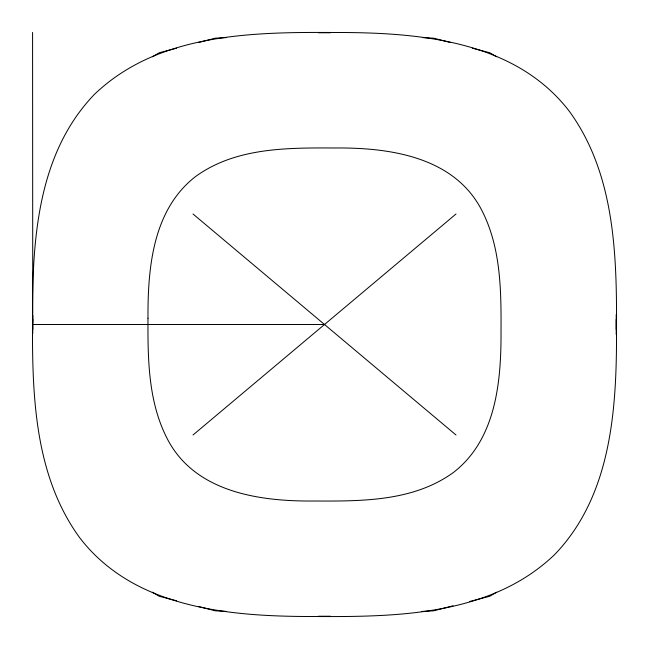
<?xml version="1.0" encoding="UTF-8"?>
<svg xmlns="http://www.w3.org/2000/svg" width="649" height="649" viewBox="0 0 649 649"><rect width="100%" height="100%" fill="white"/><g stroke="black" fill="none" stroke-linecap="round" stroke-linejoin="round"><path stroke-width="0.97" d="M32.499 324.5C32.126 244.657 35.849 155.322 94.397 94.389C158.234 33.294 251.788 32.004 334.916 32.491C417.988 32.385 514.56 40.011 569.303 111.247C614.96 174.078 616.834 254.765 616.518 329.457C616.761 407.702 611.983 495.041 554.652 554.579C490.798 615.674 397.237 616.98 314.092 616.509C231.02 616.615 134.457 608.989 79.713 537.753C35.062 476.398 32.239 397.586 32.499 324.5L324.508 324.5M32.58 32.45L32.766 333.513M32.775 329.538L32.766 315.487M616.217 334.511L616.217 314.489M32.507 324.5L32.775 319.462M616.234 329.538L616.234 319.462M193.021 434.992L455.996 214.008M152.369 56.788L159.305 52.715L176.666 48.204M496.639 592.212L489.711 596.285L469.446 601.55M198.862 42.445L215.257 38.186L226.387 37.601M453.043 605.809L433.751 610.814L421.615 611.455M318.432 32.766L330.576 32.766M330.576 616.234L318.432 616.234M422.621 37.601L433.751 38.186L450.155 42.445M226.387 611.399L215.257 610.814L198.862 606.555M472.342 48.204L489.711 52.715L496.639 56.788M176.666 600.796L159.305 596.285L152.369 592.212M193.021 214.008L455.996 434.992M147.98 318.205C147.785 360.211 148.191 404.376 169.056 442.115C197.742 492.972 261.255 501.539 314.327 501.012C361.769 501.223 413.34 501.531 453.44 472.464C496.29 439.292 501.279 381.044 501.028 330.795C501.223 288.797 500.817 244.616 479.952 206.885C451.266 156.028 387.753 147.461 334.681 147.988C287.247 147.769 235.684 147.453 195.592 176.52C152.742 209.692 147.745 267.948 147.98 318.205"/></g></svg>
